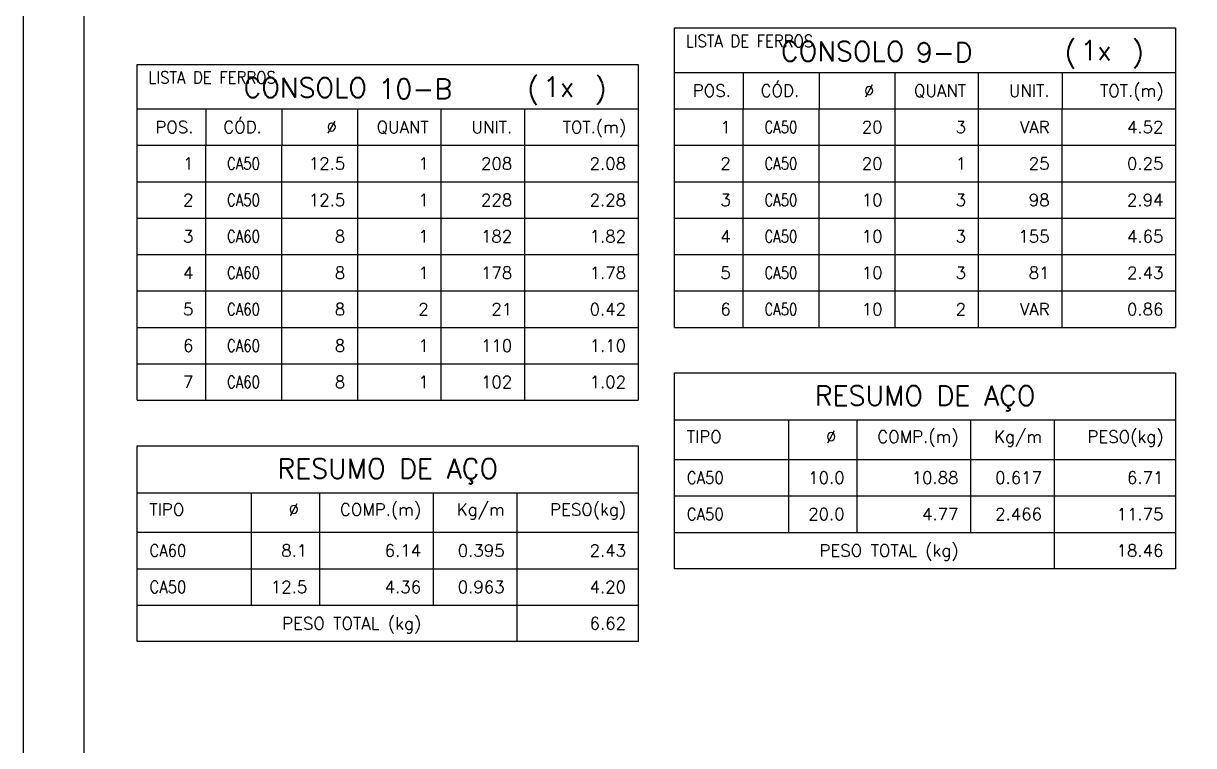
# Model space of a CAD drawing. Header units: centimetres. Extents: x 1658 to 19651, y 8082 to 11444.
# Drawn here: x 17423 to 18869, y 9186 to 10079 of the extents above; entities that cross this region are included whole.
import ezdxf
from ezdxf.enums import TextEntityAlignment as Align

# ---------------------------------------------------------------- set-up
doc = ezdxf.new("R2010")
doc.units = ezdxf.units.CM
doc.header["$LTSCALE"] = 50
doc.header["$MEASUREMENT"] = 0
for name, color, linetype in [('FORMATO-PRECON', 2, 'Continuous'), ('HACHURAS-PRECON', 1, 'Continuous'), ('LINHA-02-PRECON', 2, 'Continuous'), ('ListaF', 3, 'Continuous')]:
    doc.layers.add(name, color=color, linetype=linetype)
doc.styles.get("Standard").update_dxf_attribs({"font": 'romans.shx'})

# ---------------------------------------------------------------- blocks, each defined once
blk = doc.blocks.new('A$C2E607E54')
at = {"layer": 'FORMATO-PRECON'}
blk.add_lwpolyline([(0, 4200), (2970, 4200), (2970, 0), (0, 0)], close=True, dxfattribs=at)
at = {"layer": 'FORMATO-PRECON', "color": 6}
blk.add_lwpolyline([(100, 3950), (2870, 3950), (2870, 100), (100, 100)], close=True, dxfattribs=at)
blk = doc.blocks.new('LISTA DE FERROS CONSOLO')
at = {"color": 2}
for p, q in [((0, 0), (0, 100)), ((0, 100), (618.8, 100)), ((618.8, 100), (618.8, 0)), ((0, 45), (618.8, 45)), ((84.7, 45), (84.7, 0)), ((178.5, 45), (178.5, 0)), ((272.2, 45), (272.2, 0)), ((375, 45), (375, 0)), ((478.5, 45), (478.5, 0)), ((0, 0), (618.8, 0))]:
    blk.add_line(p, q, dxfattribs=at)
at = {"color": 4}
for s, p in [('(', (481.6, 58.2)), (')', (565, 58.2))]:
    blk.add_text(s, height=24.4, dxfattribs=at).set_placement(p)
blk.add_text(' CONSOLO', height=24.38, dxfattribs=at).set_placement((199.2, 71.2), align=Align.MIDDLE_CENTER)
at = {"color": 2}
for s, p in [('POS.', (69.4, 22.5)), ('CÓD.', (153.8, 22.5)), ('Ø ', (256.9, 22.5)), ('QUANT', (360, 22.5)), ('UNIT.', (463.1, 22.5)), ('TOT.(m)', (603.8, 22.5))]:
    blk.add_text(s, height=15, dxfattribs=at).set_placement(p, align=Align.MIDDLE_RIGHT)
at = {"color": 4, "insert": (89.1, 91.3), "char_height": 15, "width": 150.567, "attachment_point": 2}
blk.add_mtext('\\pxql;{\\W0.9;LISTA DE FERROS}', dxfattribs=at)
at = {"color": 4}
for tag, p in [('C', (297.9, 57.6)), ('D', (501.2, 60))]:
    blk.add_attdef(tag, p, '', height=24.4, dxfattribs=at)

msp = doc.modelspace()

# ---------------------------------------------------------------- linework, layer by layer
at = {"layer": 'ListaF', "color": 2}
for p, q in [((18227.73, 9702.96), (18227.73, 9972.96)), ((18227.73, 9972.96), (18846.48, 9972.96)), ((18312.11, 9972.96), (18312.11, 9702.96)), ((18405.86, 9972.96), (18405.86, 9702.96)), ((18499.61, 9972.96), (18499.61, 9702.96)), ((18602.73, 9972.96), (18602.73, 9702.96)), ((18705.86, 9972.96), (18705.86, 9702.96)), ((18846.48, 9972.96), (18846.48, 9702.96)), ((17563.98, 9612.96), (17563.98, 9927.96)), ((17563.98, 9927.96), (18182.73, 9927.96)), ((17648.36, 9927.96), (17648.36, 9612.96)), ((17742.11, 9927.96), (17742.11, 9612.96)), ((17835.86, 9927.96), (17835.86, 9612.96)), ((17938.98, 9927.96), (17938.98, 9612.96)), ((18042.11, 9927.96), (18042.11, 9612.96)), ((18182.73, 9927.96), (18182.73, 9612.96)), ((18227.73, 9927.96), (18846.48, 9927.96)), ((17563.98, 9882.96), (18182.73, 9882.96)), ((18227.73, 9882.96), (18846.48, 9882.96)), ((17563.98, 9837.96), (18182.73, 9837.96)), ((18227.73, 9837.96), (18846.48, 9837.96)), ((17563.98, 9792.96), (18182.73, 9792.96)), ((18227.73, 9792.96), (18846.48, 9792.96)), ((17563.98, 9747.96), (18182.73, 9747.96)), ((18227.73, 9747.96), (18846.48, 9747.96)), ((17563.98, 9702.96), (18182.73, 9702.96)), ((18227.73, 9702.96), (18846.48, 9702.96)), ((17563.98, 9657.96), (18182.73, 9657.96)), ((18227.73, 9404.76), (18227.73, 9646.71)), ((18227.73, 9646.71), (18846.48, 9646.71)), ((18846.48, 9646.71), (18846.48, 9404.76)), ((17563.98, 9612.96), (18182.73, 9612.96)), ((18227.73, 9588.59), (18846.48, 9588.59)), ((18368.36, 9588.59), (18368.36, 9449.76)), ((18452.73, 9588.59), (18452.73, 9449.76)), ((18593.36, 9588.59), (18593.36, 9449.76)), ((18696.48, 9588.59), (18696.48, 9404.76)), ((17563.98, 9314.76), (17563.98, 9556.71)), ((17563.98, 9556.71), (18182.73, 9556.71)), ((18182.73, 9556.71), (18182.73, 9314.76)), ((18227.73, 9539.84), (18846.48, 9539.84)), ((17563.98, 9498.59), (18182.73, 9498.59)), ((17704.61, 9498.59), (17704.61, 9359.76)), ((17788.98, 9498.59), (17788.98, 9359.76)), ((17929.61, 9498.59), (17929.61, 9359.76)), ((18032.73, 9498.59), (18032.73, 9314.76)), ((18227.73, 9494.76), (18846.48, 9494.76)), ((17563.98, 9449.84), (18182.73, 9449.84)), ((18227.73, 9449.76), (18846.48, 9449.76)), ((17563.98, 9404.76), (18182.73, 9404.76)), ((18846.48, 9404.76), (18227.73, 9404.76)), ((17563.98, 9359.76), (18182.73, 9359.76)), ((18182.73, 9314.76), (17563.98, 9314.76))]:
    msp.add_line(p, q, dxfattribs=at)

# ---------------------------------------------------------------- block references
at = {"layer": 'HACHURAS-PRECON', "xscale": 0.7499999999999996, "yscale": 0.7499999999999996, "zscale": 0.7499999999999996}
msp.add_blockref('A$C2E607E54', (17423.36, 8293.94), dxfattribs=at)
at = {"layer": 'LINHA-02-PRECON'}
for p, values in [((18227.73, 9972.96), {'D': '1x', 'C': '9-D'}), ((17563.98, 9927.96), {'D': '1x', 'C': '10-B'})]:
    msp.add_blockref('LISTA DE FERROS CONSOLO', p, dxfattribs=at).add_auto_attribs(values)

# ---------------------------------------------------------------- texts
at = {"layer": 'ListaF', "color": 4}
for p in [(18537.11, 9618.59), (17873.36, 9528.59)]:
    msp.add_text('RESUMO DE AÇO', height=24.375, dxfattribs=at).set_placement(p, align=Align.MIDDLE_CENTER)
at = {"layer": 'ListaF', "color": 2}
for p in [(18242.73, 9567.96), (17578.98, 9477.96)]:
    msp.add_text('TIPO', height=15, dxfattribs=at).set_placement(p, align=Align.MIDDLE_LEFT)
for s, p in [('Ø ', (18437.73, 9567.96)), ('COMP.(m)', (18578.36, 9567.96)), ('Kg/m', (18681.48, 9567.96)), ('PESO(kg)', (18831.48, 9567.96)), ('Ø ', (17773.98, 9477.96)), ('COMP.(m)', (17914.61, 9477.96)), ('Kg/m', (18017.73, 9477.96)), ('PESO(kg)', (18167.73, 9477.96))]:
    msp.add_text(s, height=15, dxfattribs=at).set_placement(p, align=Align.MIDDLE_RIGHT)
at = {"layer": 'ListaF', "color": 3, "width": 0.9}
for s, p in [('CA50', (18242.73, 9517.26)), ('CA50', (18242.73, 9472.26)), ('CA60', (17578.98, 9427.26)), ('CA50', (17578.98, 9382.26))]:
    msp.add_text(s, height=15, dxfattribs=at).set_placement(p, align=Align.MIDDLE_LEFT)
at = {"layer": 'ListaF', "color": 3}
for s, p in [('10.0', (18437.73, 9517.26)), ('10.88', (18578.36, 9517.26)), ('0.617', (18681.48, 9517.26)), ('6.71', (18831.48, 9517.26)), ('20.0', (18437.73, 9472.26)), ('4.77', (18578.36, 9472.26)), ('2.466', (18681.48, 9472.26)), ('11.75', (18831.48, 9472.26)), ('8.1', (17773.98, 9427.26)), ('6.14', (17914.61, 9427.26)), ('0.395', (18017.73, 9427.26)), ('2.43', (18167.73, 9427.26)), ('PESO TOTAL (kg)', (18578.36, 9427.26)), ('18.46', (18831.48, 9427.26)), ('12.5', (17773.98, 9382.26)), ('4.36', (17914.61, 9382.26)), ('0.963', (18017.73, 9382.26)), ('4.20', (18167.73, 9382.26)), ('PESO TOTAL (kg)', (17914.61, 9337.26)), ('6.62', (18167.73, 9337.26))]:
    msp.add_text(s, height=15, dxfattribs=at).set_placement(p, align=Align.MIDDLE_RIGHT)
at = {"layer": 'ListaF', "color": 3, "char_height": 15}
for s, insert, attachment_point in [('1', (18297.11, 9950.46), 6), ('{\\W0.8;CA50}', (18358.98, 9950.46), 5), ('20', (18484.61, 9950.46), 6), ('3', (18587.73, 9950.46), 6), ('VAR', (18690.86, 9950.46), 6), ('4.52', (18831.48, 9950.46), 6), ('1', (17633.36, 9905.46), 6), ('{\\W0.8;CA50}', (17695.23, 9905.46), 5), ('12.5', (17820.86, 9905.46), 6), ('1', (17923.98, 9905.46), 6), ('208', (18027.11, 9905.46), 6), ('2.08', (18167.73, 9905.46), 6), ('2', (18297.11, 9905.46), 6), ('{\\W0.8;CA50}', (18358.98, 9905.46), 5), ('20', (18484.61, 9905.46), 6), ('1', (18587.73, 9905.46), 6), ('25', (18690.86, 9905.46), 6), ('0.25', (18831.48, 9905.46), 6), ('2', (17633.36, 9860.46), 6), ('{\\W0.8;CA50}', (17695.23, 9860.46), 5), ('12.5', (17820.86, 9860.46), 6), ('1', (17923.98, 9860.46), 6), ('228', (18027.11, 9860.46), 6), ('2.28', (18167.73, 9860.46), 6), ('3', (18297.11, 9860.46), 6), ('{\\W0.8;CA50}', (18358.98, 9860.46), 5), ('10', (18484.61, 9860.46), 6), ('3', (18587.73, 9860.46), 6), ('98', (18690.86, 9860.46), 6), ('2.94', (18831.48, 9860.46), 6), ('3', (17633.36, 9815.46), 6), ('{\\W0.8;CA60}', (17695.23, 9815.46), 5), ('8', (17820.86, 9815.46), 6), ('1', (17923.98, 9815.46), 6), ('182', (18027.11, 9815.46), 6), ('1.82', (18167.73, 9815.46), 6), ('4', (18297.11, 9815.46), 6), ('{\\W0.8;CA50}', (18358.98, 9815.46), 5), ('10', (18484.61, 9815.46), 6), ('3', (18587.73, 9815.46), 6), ('155', (18690.86, 9815.46), 6), ('4.65', (18831.48, 9815.46), 6), ('4', (17633.36, 9770.46), 6), ('{\\W0.8;CA60}', (17695.23, 9770.46), 5), ('8', (17820.86, 9770.46), 6), ('1', (17923.98, 9770.46), 6), ('178', (18027.11, 9770.46), 6), ('1.78', (18167.73, 9770.46), 6), ('5', (18297.11, 9770.46), 6), ('{\\W0.8;CA50}', (18358.98, 9770.46), 5), ('10', (18484.61, 9770.46), 6), ('3', (18587.73, 9770.46), 6), ('81', (18690.86, 9770.46), 6), ('2.43', (18831.48, 9770.46), 6), ('5', (17633.36, 9725.46), 6), ('{\\W0.8;CA60}', (17695.23, 9725.46), 5), ('8', (17820.86, 9725.46), 6), ('2', (17923.98, 9725.46), 6), ('21', (18027.11, 9725.46), 6), ('0.42', (18167.73, 9725.46), 6), ('6', (18297.11, 9725.46), 6), ('{\\W0.8;CA50}', (18358.98, 9725.46), 5), ('10', (18484.61, 9725.46), 6), ('2', (18587.73, 9725.46), 6), ('VAR', (18690.86, 9725.46), 6), ('0.86', (18831.48, 9725.46), 6), ('6', (17633.36, 9680.46), 6), ('{\\W0.8;CA60}', (17695.23, 9680.46), 5), ('8', (17820.86, 9680.46), 6), ('1', (17923.98, 9680.46), 6), ('110', (18027.11, 9680.46), 6), ('1.10', (18167.73, 9680.46), 6), ('7', (17633.36, 9635.46), 6), ('{\\W0.8;CA60}', (17695.23, 9635.46), 5), ('8', (17820.86, 9635.46), 6), ('1', (17923.98, 9635.46), 6), ('102', (18027.11, 9635.46), 6), ('1.02', (18167.73, 9635.46), 6)]:
    msp.add_mtext(s, dxfattribs=dict(at, insert=insert, attachment_point=attachment_point))

doc.saveas('drawing.dxf')
